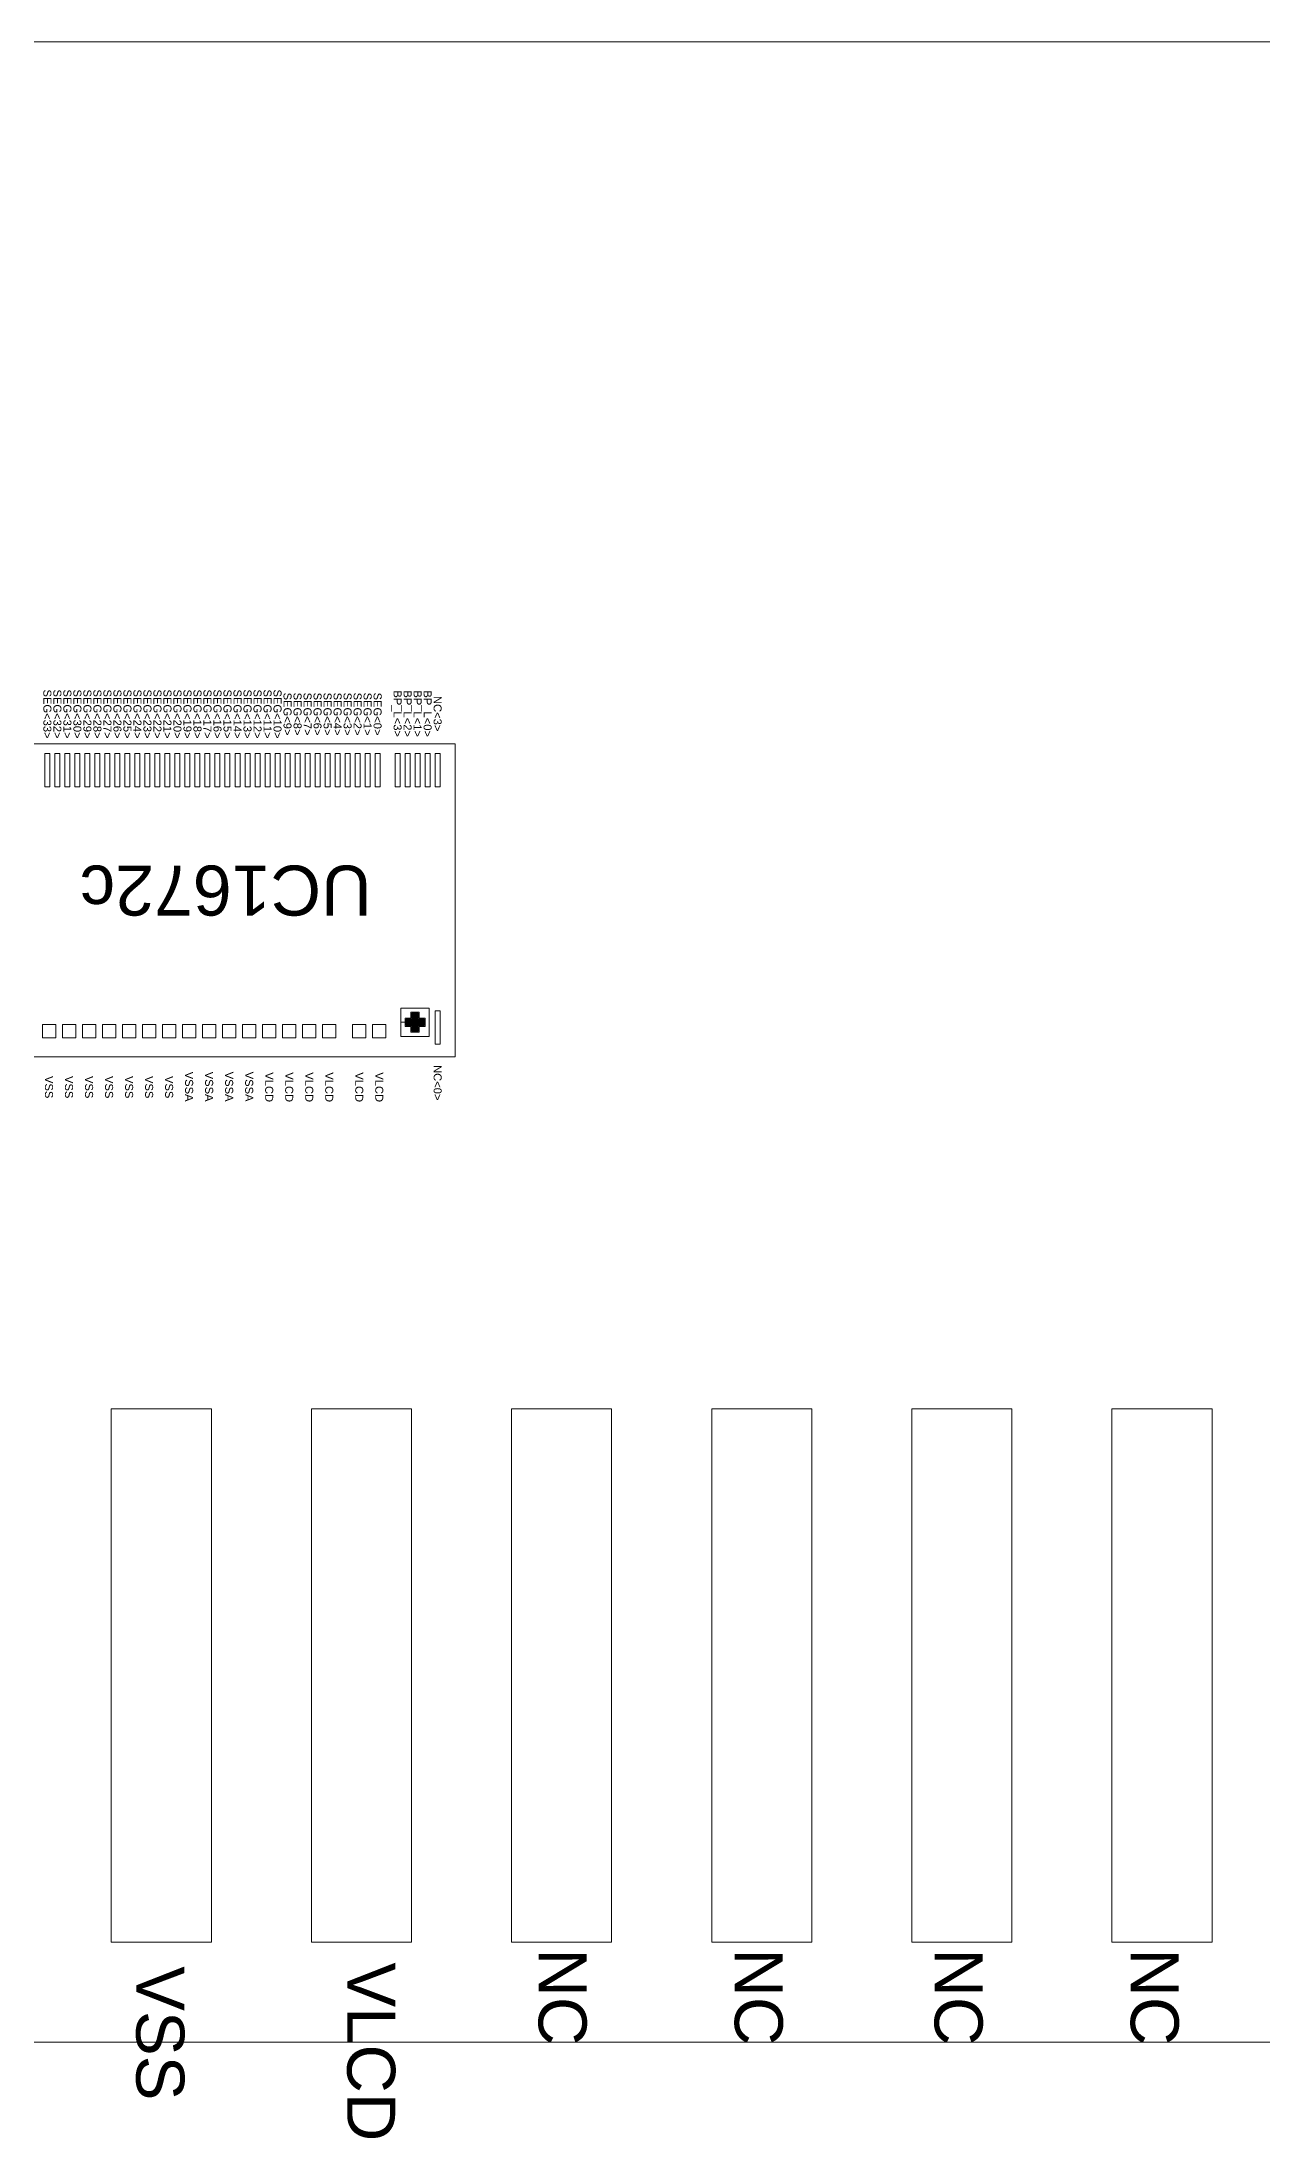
# Model space of a CAD drawing. Extents: x 105 to 1195, y -174 to 82.
# Drawn here: x 604.89 to 608.55, y -106.2 to -99.91 of the extents above; entities that cross this region are included whole.
import ezdxf
from ezdxf.enums import TextEntityAlignment as Align

# ---------------------------------------------------------------- set-up
doc = ezdxf.new("R2010")
doc.units = 0
doc.header["$MEASUREMENT"] = 0
doc.linetypes.add('AUSGEZOGEN', pattern=[0])
doc.layers.get('0').update_dxf_attribs({"linetype": 'AUSGEZOGEN'})
doc.layers.add('DIM', color=4, linetype='Continuous')
doc.layers.add('S', color=2, linetype='Continuous', lineweight=0)
doc.styles.add('Arial', font='arial.ttf', dxfattribs={"height": 24})

# ---------------------------------------------------------------- blocks, each defined once
blk = doc.blocks.new('0')
at = {"lineweight": 5}
for p, q in [((86, 6), (0, 6)), ((86, 0), (0, 0))]:
    blk.add_line(p, q, dxfattribs=at)
for points in [[(41.3313, 2.9562), (41.3313, 3.8942), (37.2933, 3.8942), (37.2933, 2.9562)], [(40.1158, 3.7652), (40.1158, 3.8652), (40.1008, 3.8652), (40.1008, 3.7652)], [(40.1458, 3.7652), (40.1458, 3.8652), (40.1308, 3.8652), (40.1308, 3.7652)], [(40.1758, 3.7652), (40.1758, 3.8652), (40.1608, 3.8652), (40.1608, 3.7652)], [(40.2058, 3.7652), (40.2058, 3.8652), (40.1908, 3.8652), (40.1908, 3.7652)], [(40.2358, 3.7652), (40.2358, 3.8652), (40.2208, 3.8652), (40.2208, 3.7652)], [(40.2658, 3.7652), (40.2658, 3.8652), (40.2508, 3.8652), (40.2508, 3.7652)], [(40.2958, 3.7652), (40.2958, 3.8652), (40.2808, 3.8652), (40.2808, 3.7652)], [(40.3258, 3.7652), (40.3258, 3.8652), (40.3108, 3.8652), (40.3108, 3.7652)], [(40.3558, 3.7652), (40.3558, 3.8652), (40.3408, 3.8652), (40.3408, 3.7652)], [(40.3858, 3.7652), (40.3858, 3.8652), (40.3708, 3.8652), (40.3708, 3.7652)], [(40.4158, 3.7652), (40.4158, 3.8652), (40.4008, 3.8652), (40.4008, 3.7652)], [(40.4458, 3.7652), (40.4458, 3.8652), (40.4308, 3.8652), (40.4308, 3.7652)], [(40.4758, 3.7652), (40.4758, 3.8652), (40.4608, 3.8652), (40.4608, 3.7652)], [(40.5058, 3.7652), (40.5058, 3.8652), (40.4908, 3.8652), (40.4908, 3.7652)], [(40.5358, 3.7652), (40.5358, 3.8652), (40.5208, 3.8652), (40.5208, 3.7652)], [(40.5658, 3.7652), (40.5658, 3.8652), (40.5508, 3.8652), (40.5508, 3.7652)], [(40.5958, 3.7652), (40.5958, 3.8652), (40.5808, 3.8652), (40.5808, 3.7652)], [(40.6258, 3.7652), (40.6258, 3.8652), (40.6108, 3.8652), (40.6108, 3.7652)], [(40.6558, 3.7652), (40.6558, 3.8652), (40.6408, 3.8652), (40.6408, 3.7652)], [(40.6858, 3.7652), (40.6858, 3.8652), (40.6708, 3.8652), (40.6708, 3.7652)], [(40.7158, 3.7652), (40.7158, 3.8652), (40.7008, 3.8652), (40.7008, 3.7652)], [(40.7458, 3.7652), (40.7458, 3.8652), (40.7308, 3.8652), (40.7308, 3.7652)], [(40.7758, 3.7652), (40.7758, 3.8652), (40.7608, 3.8652), (40.7608, 3.7652)], [(40.8058, 3.7652), (40.8058, 3.8652), (40.7908, 3.8652), (40.7908, 3.7652)], [(40.8358, 3.7652), (40.8358, 3.8652), (40.8208, 3.8652), (40.8208, 3.7652)], [(40.8658, 3.7652), (40.8658, 3.8652), (40.8508, 3.8652), (40.8508, 3.7652)], [(40.8958, 3.7652), (40.8958, 3.8652), (40.8808, 3.8652), (40.8808, 3.7652)], [(40.9258, 3.7652), (40.9258, 3.8652), (40.9108, 3.8652), (40.9108, 3.7652)], [(40.9558, 3.7652), (40.9558, 3.8652), (40.9408, 3.8652), (40.9408, 3.7652)], [(40.9858, 3.7652), (40.9858, 3.8652), (40.9708, 3.8652), (40.9708, 3.7652)], [(41.0158, 3.7652), (41.0158, 3.8652), (41.0008, 3.8652), (41.0008, 3.7652)], [(41.0458, 3.7652), (41.0458, 3.8652), (41.0308, 3.8652), (41.0308, 3.7652)], [(41.0758, 3.7652), (41.0758, 3.8652), (41.0608, 3.8652), (41.0608, 3.7652)], [(41.1058, 3.7652), (41.1058, 3.8652), (41.0908, 3.8652), (41.0908, 3.7652)], [(41.1658, 3.7652), (41.1658, 3.8652), (41.1508, 3.8652), (41.1508, 3.7652)], [(41.1958, 3.7652), (41.1958, 3.8652), (41.1808, 3.8652), (41.1808, 3.7652)], [(41.2258, 3.7652), (41.2258, 3.8652), (41.2108, 3.8652), (41.2108, 3.7652)], [(41.2558, 3.7652), (41.2558, 3.8652), (41.2408, 3.8652), (41.2408, 3.7652)], [(41.2858, 3.7652), (41.2858, 3.8652), (41.2708, 3.8652), (41.2708, 3.7652)], [(41.2533, 3.1022), (41.1683, 3.1022), (41.1683, 3.0172), (41.2533, 3.0172)], [(41.1983, 3.0722), (41.1983, 3.0897), (41.2233, 3.0897), (41.2233, 3.0722), (41.2408, 3.0722), (41.2408, 3.0472), (41.2233, 3.0472), (41.2233, 3.0297), (41.1983, 3.0297), (41.1983, 3.0472), (41.1808, 3.0472), (41.1808, 3.0722)], [(41.2026, 3.0855), (41.2026, 3.0867), (41.2014, 3.0867), (41.2014, 3.0855)], [(41.2026, 3.0833), (41.2026, 3.0845), (41.2014, 3.0845), (41.2014, 3.0833)], [(41.2026, 3.0823), (41.2014, 3.0823), (41.2014, 3.0811), (41.2026, 3.0811)], [(41.2048, 3.0855), (41.2048, 3.0867), (41.2036, 3.0867), (41.2036, 3.0855)], [(41.2048, 3.0833), (41.2048, 3.0845), (41.2036, 3.0845), (41.2036, 3.0833)], [(41.2048, 3.0823), (41.2036, 3.0823), (41.2036, 3.0811), (41.2048, 3.0811)], [(41.207, 3.0855), (41.207, 3.0867), (41.2058, 3.0867), (41.2058, 3.0855)], [(41.207, 3.0833), (41.207, 3.0845), (41.2058, 3.0845), (41.2058, 3.0833)], [(41.207, 3.0823), (41.2058, 3.0823), (41.2058, 3.0811), (41.207, 3.0811)], [(41.2092, 3.0855), (41.2092, 3.0867), (41.208, 3.0867), (41.208, 3.0855)], [(41.2092, 3.0833), (41.2092, 3.0845), (41.208, 3.0845), (41.208, 3.0833)], [(41.2092, 3.0823), (41.208, 3.0823), (41.208, 3.0811), (41.2092, 3.0811)], [(41.2114, 3.0855), (41.2114, 3.0867), (41.2102, 3.0867), (41.2102, 3.0855)], [(41.2114, 3.0833), (41.2114, 3.0845), (41.2102, 3.0845), (41.2102, 3.0833)], [(41.2114, 3.0823), (41.2102, 3.0823), (41.2102, 3.0811), (41.2114, 3.0811)], [(41.2136, 3.0855), (41.2136, 3.0867), (41.2124, 3.0867), (41.2124, 3.0855)], [(41.2136, 3.0833), (41.2136, 3.0845), (41.2124, 3.0845), (41.2124, 3.0833)], [(41.2136, 3.0823), (41.2124, 3.0823), (41.2124, 3.0811), (41.2136, 3.0811)], [(41.2158, 3.0855), (41.2158, 3.0867), (41.2146, 3.0867), (41.2146, 3.0855)], [(41.2158, 3.0833), (41.2158, 3.0845), (41.2146, 3.0845), (41.2146, 3.0833)], [(41.2158, 3.0823), (41.2146, 3.0823), (41.2146, 3.0811), (41.2158, 3.0811)], [(41.218, 3.0855), (41.218, 3.0867), (41.2168, 3.0867), (41.2168, 3.0855)], [(41.218, 3.0833), (41.218, 3.0845), (41.2168, 3.0845), (41.2168, 3.0833)], [(41.218, 3.0823), (41.2168, 3.0823), (41.2168, 3.0811), (41.218, 3.0811)], [(41.2202, 3.0855), (41.2202, 3.0867), (41.219, 3.0867), (41.219, 3.0855)], [(41.2202, 3.0833), (41.2202, 3.0845), (41.219, 3.0845), (41.219, 3.0833)], [(41.2202, 3.0823), (41.219, 3.0823), (41.219, 3.0811), (41.2202, 3.0811)], [(41.2708, 2.9942), (41.2858, 2.9942), (41.2858, 3.0942), (41.2708, 3.0942)], [(40.1333, 3.0132), (40.1333, 3.0532), (40.0933, 3.0532), (40.0933, 3.0132)], [(40.1933, 3.0132), (40.1933, 3.0532), (40.1533, 3.0532), (40.1533, 3.0132)], [(40.2533, 3.0132), (40.2533, 3.0532), (40.2133, 3.0532), (40.2133, 3.0132)], [(40.3133, 3.0132), (40.3133, 3.0532), (40.2733, 3.0532), (40.2733, 3.0132)], [(40.3733, 3.0132), (40.3733, 3.0532), (40.3333, 3.0532), (40.3333, 3.0132)], [(40.4333, 3.0132), (40.4333, 3.0532), (40.3933, 3.0532), (40.3933, 3.0132)], [(40.4933, 3.0132), (40.4933, 3.0532), (40.4533, 3.0532), (40.4533, 3.0132)], [(40.5533, 3.0132), (40.5533, 3.0532), (40.5133, 3.0532), (40.5133, 3.0132)], [(40.6133, 3.0132), (40.6133, 3.0532), (40.5733, 3.0532), (40.5733, 3.0132)], [(40.6733, 3.0132), (40.6733, 3.0532), (40.6333, 3.0532), (40.6333, 3.0132)], [(40.7333, 3.0132), (40.7333, 3.0532), (40.6933, 3.0532), (40.6933, 3.0132)], [(40.7933, 3.0132), (40.7933, 3.0532), (40.7533, 3.0532), (40.7533, 3.0132)], [(40.8533, 3.0132), (40.8533, 3.0532), (40.8133, 3.0532), (40.8133, 3.0132)], [(40.9133, 3.0132), (40.9133, 3.0532), (40.8733, 3.0532), (40.8733, 3.0132)], [(40.9733, 3.0132), (40.9733, 3.0532), (40.9333, 3.0532), (40.9333, 3.0132)], [(41.0233, 3.0532), (41.0233, 3.0132), (41.0633, 3.0132), (41.0633, 3.0532)], [(41.0833, 3.0132), (41.1233, 3.0132), (41.1233, 3.0532), (41.0833, 3.0532)], [(41.185, 3.0679), (41.185, 3.0691), (41.1838, 3.0691), (41.1838, 3.0679)], [(41.185, 3.0657), (41.185, 3.0669), (41.1838, 3.0669), (41.1838, 3.0657)], [(41.185, 3.0635), (41.185, 3.0647), (41.1838, 3.0647), (41.1838, 3.0635)], [(41.185, 3.0613), (41.185, 3.0625), (41.1838, 3.0625), (41.1838, 3.0613)], [(41.185, 3.0591), (41.185, 3.0603), (41.1838, 3.0603), (41.1838, 3.0591)], [(41.185, 3.0569), (41.185, 3.0581), (41.1838, 3.0581), (41.1838, 3.0569)], [(41.185, 3.0547), (41.185, 3.0559), (41.1838, 3.0559), (41.1838, 3.0547)], [(41.185, 3.0525), (41.185, 3.0537), (41.1838, 3.0537), (41.1838, 3.0525)], [(41.185, 3.0503), (41.185, 3.0515), (41.1838, 3.0515), (41.1838, 3.0503)], [(41.1872, 3.0691), (41.186, 3.0691), (41.186, 3.0679), (41.1872, 3.0679)], [(41.1872, 3.0669), (41.186, 3.0669), (41.186, 3.0657), (41.1872, 3.0657)], [(41.1872, 3.0647), (41.186, 3.0647), (41.186, 3.0635), (41.1872, 3.0635)], [(41.1872, 3.0625), (41.186, 3.0625), (41.186, 3.0613), (41.1872, 3.0613)], [(41.1872, 3.0603), (41.186, 3.0603), (41.186, 3.0591), (41.1872, 3.0591)], [(41.1872, 3.0581), (41.186, 3.0581), (41.186, 3.0569), (41.1872, 3.0569)], [(41.1872, 3.0559), (41.186, 3.0559), (41.186, 3.0547), (41.1872, 3.0547)], [(41.1872, 3.0537), (41.186, 3.0537), (41.186, 3.0525), (41.1872, 3.0525)], [(41.1872, 3.0515), (41.186, 3.0515), (41.186, 3.0503), (41.1872, 3.0503)], [(41.1894, 3.0679), (41.1894, 3.0691), (41.1882, 3.0691), (41.1882, 3.0679)], [(41.1894, 3.0657), (41.1894, 3.0669), (41.1882, 3.0669), (41.1882, 3.0657)], [(41.1894, 3.0635), (41.1894, 3.0647), (41.1882, 3.0647), (41.1882, 3.0635)], [(41.1894, 3.0613), (41.1894, 3.0625), (41.1882, 3.0625), (41.1882, 3.0613)], [(41.1894, 3.0591), (41.1894, 3.0603), (41.1882, 3.0603), (41.1882, 3.0591)], [(41.1894, 3.0569), (41.1894, 3.0581), (41.1882, 3.0581), (41.1882, 3.0569)], [(41.1894, 3.0547), (41.1894, 3.0559), (41.1882, 3.0559), (41.1882, 3.0547)], [(41.1894, 3.0525), (41.1894, 3.0537), (41.1882, 3.0537), (41.1882, 3.0525)], [(41.1894, 3.0503), (41.1894, 3.0515), (41.1882, 3.0515), (41.1882, 3.0503)], [(41.1916, 3.0679), (41.1916, 3.0691), (41.1904, 3.0691), (41.1904, 3.0679)], [(41.1916, 3.0657), (41.1916, 3.0669), (41.1904, 3.0669), (41.1904, 3.0657)], [(41.1916, 3.0635), (41.1916, 3.0647), (41.1904, 3.0647), (41.1904, 3.0635)], [(41.1916, 3.0613), (41.1916, 3.0625), (41.1904, 3.0625), (41.1904, 3.0613)], [(41.1916, 3.0591), (41.1916, 3.0603), (41.1904, 3.0603), (41.1904, 3.0591)], [(41.1916, 3.0569), (41.1916, 3.0581), (41.1904, 3.0581), (41.1904, 3.0569)], [(41.1916, 3.0547), (41.1916, 3.0559), (41.1904, 3.0559), (41.1904, 3.0547)], [(41.1916, 3.0525), (41.1916, 3.0537), (41.1904, 3.0537), (41.1904, 3.0525)], [(41.1916, 3.0503), (41.1916, 3.0515), (41.1904, 3.0515), (41.1904, 3.0503)], [(41.1938, 3.0679), (41.1938, 3.0691), (41.1926, 3.0691), (41.1926, 3.0679)], [(41.1938, 3.0657), (41.1938, 3.0669), (41.1926, 3.0669), (41.1926, 3.0657)], [(41.1938, 3.0635), (41.1938, 3.0647), (41.1926, 3.0647), (41.1926, 3.0635)], [(41.1938, 3.0613), (41.1938, 3.0625), (41.1926, 3.0625), (41.1926, 3.0613)], [(41.1938, 3.0591), (41.1938, 3.0603), (41.1926, 3.0603), (41.1926, 3.0591)], [(41.1938, 3.0569), (41.1938, 3.0581), (41.1926, 3.0581), (41.1926, 3.0569)], [(41.1938, 3.0547), (41.1938, 3.0559), (41.1926, 3.0559), (41.1926, 3.0547)], [(41.1938, 3.0525), (41.1938, 3.0537), (41.1926, 3.0537), (41.1926, 3.0525)], [(41.1938, 3.0503), (41.1938, 3.0515), (41.1926, 3.0515), (41.1926, 3.0503)], [(41.196, 3.0679), (41.196, 3.0691), (41.1948, 3.0691), (41.1948, 3.0679)], [(41.196, 3.0657), (41.196, 3.0669), (41.1948, 3.0669), (41.1948, 3.0657)], [(41.196, 3.0635), (41.196, 3.0647), (41.1948, 3.0647), (41.1948, 3.0635)], [(41.196, 3.0613), (41.196, 3.0625), (41.1948, 3.0625), (41.1948, 3.0613)], [(41.196, 3.0591), (41.196, 3.0603), (41.1948, 3.0603), (41.1948, 3.0591)], [(41.196, 3.0569), (41.196, 3.0581), (41.1948, 3.0581), (41.1948, 3.0569)], [(41.196, 3.0547), (41.196, 3.0559), (41.1948, 3.0559), (41.1948, 3.0547)], [(41.196, 3.0525), (41.196, 3.0537), (41.1948, 3.0537), (41.1948, 3.0525)], [(41.196, 3.0503), (41.196, 3.0515), (41.1948, 3.0515), (41.1948, 3.0503)], [(41.1982, 3.0679), (41.1982, 3.0691), (41.197, 3.0691), (41.197, 3.0679)], [(41.1982, 3.0657), (41.1982, 3.0669), (41.197, 3.0669), (41.197, 3.0657)], [(41.1982, 3.0635), (41.1982, 3.0647), (41.197, 3.0647), (41.197, 3.0635)], [(41.1982, 3.0613), (41.1982, 3.0625), (41.197, 3.0625), (41.197, 3.0613)], [(41.1982, 3.0591), (41.1982, 3.0603), (41.197, 3.0603), (41.197, 3.0591)], [(41.1982, 3.0569), (41.1982, 3.0581), (41.197, 3.0581), (41.197, 3.0569)], [(41.1982, 3.0547), (41.1982, 3.0559), (41.197, 3.0559), (41.197, 3.0547)], [(41.1982, 3.0525), (41.1982, 3.0537), (41.197, 3.0537), (41.197, 3.0525)], [(41.1982, 3.0503), (41.1982, 3.0515), (41.197, 3.0515), (41.197, 3.0503)], [(41.2004, 3.0679), (41.2004, 3.0691), (41.1992, 3.0691), (41.1992, 3.0679)], [(41.2004, 3.0657), (41.2004, 3.0669), (41.1992, 3.0669), (41.1992, 3.0657)], [(41.2004, 3.0635), (41.2004, 3.0647), (41.1992, 3.0647), (41.1992, 3.0635)], [(41.2004, 3.0613), (41.2004, 3.0625), (41.1992, 3.0625), (41.1992, 3.0613)], [(41.2004, 3.0591), (41.2004, 3.0603), (41.1992, 3.0603), (41.1992, 3.0591)], [(41.2004, 3.0569), (41.2004, 3.0581), (41.1992, 3.0581), (41.1992, 3.0569)], [(41.2004, 3.0547), (41.2004, 3.0559), (41.1992, 3.0559), (41.1992, 3.0547)], [(41.2004, 3.0525), (41.2004, 3.0537), (41.1992, 3.0537), (41.1992, 3.0525)], [(41.2004, 3.0503), (41.2004, 3.0515), (41.1992, 3.0515), (41.1992, 3.0503)], [(41.2026, 3.0789), (41.2026, 3.0801), (41.2014, 3.0801), (41.2014, 3.0789)], [(41.2026, 3.0767), (41.2026, 3.0779), (41.2014, 3.0779), (41.2014, 3.0767)], [(41.2026, 3.0745), (41.2026, 3.0757), (41.2014, 3.0757), (41.2014, 3.0745)], [(41.2026, 3.0735), (41.2014, 3.0735), (41.2014, 3.0723), (41.2026, 3.0723)], [(41.2026, 3.0701), (41.2026, 3.0713), (41.2014, 3.0713), (41.2014, 3.0701)], [(41.2026, 3.0679), (41.2026, 3.0691), (41.2014, 3.0691), (41.2014, 3.0679)], [(41.2026, 3.0669), (41.2014, 3.0669), (41.2014, 3.0657), (41.2026, 3.0657)], [(41.2026, 3.0635), (41.2026, 3.0647), (41.2014, 3.0647), (41.2014, 3.0635)], [(41.2026, 3.0613), (41.2026, 3.0625), (41.2014, 3.0625), (41.2014, 3.0613)], [(41.2026, 3.0591), (41.2026, 3.0603), (41.2014, 3.0603), (41.2014, 3.0591)], [(41.2026, 3.0569), (41.2026, 3.0581), (41.2014, 3.0581), (41.2014, 3.0569)], [(41.2026, 3.0547), (41.2026, 3.0559), (41.2014, 3.0559), (41.2014, 3.0547)], [(41.2026, 3.0525), (41.2026, 3.0537), (41.2014, 3.0537), (41.2014, 3.0525)], [(41.2026, 3.0503), (41.2026, 3.0515), (41.2014, 3.0515), (41.2014, 3.0503)], [(41.2014, 3.0481), (41.2026, 3.0481), (41.2026, 3.0493), (41.2014, 3.0493)], [(41.2026, 3.0459), (41.2026, 3.0471), (41.2014, 3.0471), (41.2014, 3.0459)], [(41.2026, 3.0437), (41.2026, 3.0449), (41.2014, 3.0449), (41.2014, 3.0437)], [(41.2026, 3.0415), (41.2026, 3.0427), (41.2014, 3.0427), (41.2014, 3.0415)], [(41.2014, 3.0405), (41.2014, 3.0393), (41.2026, 3.0393), (41.2026, 3.0405)], [(41.2026, 3.0371), (41.2026, 3.0383), (41.2014, 3.0383), (41.2014, 3.0371)], [(41.2026, 3.0349), (41.2026, 3.0361), (41.2014, 3.0361), (41.2014, 3.0349)], [(41.2026, 3.0327), (41.2026, 3.0339), (41.2014, 3.0339), (41.2014, 3.0327)], [(41.2048, 3.0789), (41.2048, 3.0801), (41.2036, 3.0801), (41.2036, 3.0789)], [(41.2048, 3.0767), (41.2048, 3.0779), (41.2036, 3.0779), (41.2036, 3.0767)], [(41.2048, 3.0745), (41.2048, 3.0757), (41.2036, 3.0757), (41.2036, 3.0745)], [(41.2048, 3.0735), (41.2036, 3.0735), (41.2036, 3.0723), (41.2048, 3.0723)], [(41.2048, 3.0701), (41.2048, 3.0713), (41.2036, 3.0713), (41.2036, 3.0701)], [(41.2048, 3.0679), (41.2048, 3.0691), (41.2036, 3.0691), (41.2036, 3.0679)], [(41.2048, 3.0657), (41.2048, 3.0669), (41.2036, 3.0669), (41.2036, 3.0657)], [(41.2048, 3.0635), (41.2048, 3.0647), (41.2036, 3.0647), (41.2036, 3.0635)], [(41.2048, 3.0613), (41.2048, 3.0625), (41.2036, 3.0625), (41.2036, 3.0613)], [(41.2048, 3.0591), (41.2048, 3.0603), (41.2036, 3.0603), (41.2036, 3.0591)], [(41.2048, 3.0569), (41.2048, 3.0581), (41.2036, 3.0581), (41.2036, 3.0569)], [(41.2048, 3.0547), (41.2048, 3.0559), (41.2036, 3.0559), (41.2036, 3.0547)], [(41.2048, 3.0525), (41.2048, 3.0537), (41.2036, 3.0537), (41.2036, 3.0525)], [(41.2048, 3.0503), (41.2048, 3.0515), (41.2036, 3.0515), (41.2036, 3.0503)], [(41.2036, 3.0481), (41.2048, 3.0481), (41.2048, 3.0493), (41.2036, 3.0493)], [(41.2048, 3.0459), (41.2048, 3.0471), (41.2036, 3.0471), (41.2036, 3.0459)], [(41.2048, 3.0437), (41.2048, 3.0449), (41.2036, 3.0449), (41.2036, 3.0437)], [(41.2048, 3.0415), (41.2048, 3.0427), (41.2036, 3.0427), (41.2036, 3.0415)], [(41.2036, 3.0405), (41.2036, 3.0393), (41.2048, 3.0393), (41.2048, 3.0405)], [(41.2048, 3.0371), (41.2048, 3.0383), (41.2036, 3.0383), (41.2036, 3.0371)], [(41.2048, 3.0349), (41.2048, 3.0361), (41.2036, 3.0361), (41.2036, 3.0349)], [(41.2048, 3.0327), (41.2048, 3.0339), (41.2036, 3.0339), (41.2036, 3.0327)], [(41.207, 3.0789), (41.207, 3.0801), (41.2058, 3.0801), (41.2058, 3.0789)], [(41.207, 3.0767), (41.207, 3.0779), (41.2058, 3.0779), (41.2058, 3.0767)], [(41.207, 3.0745), (41.207, 3.0757), (41.2058, 3.0757), (41.2058, 3.0745)], [(41.207, 3.0735), (41.2058, 3.0735), (41.2058, 3.0723), (41.207, 3.0723)], [(41.207, 3.0701), (41.207, 3.0713), (41.2058, 3.0713), (41.2058, 3.0701)], [(41.207, 3.0679), (41.207, 3.0691), (41.2058, 3.0691), (41.2058, 3.0679)], [(41.207, 3.0657), (41.207, 3.0669), (41.2058, 3.0669), (41.2058, 3.0657)], [(41.207, 3.0635), (41.207, 3.0647), (41.2058, 3.0647), (41.2058, 3.0635)], [(41.207, 3.0613), (41.207, 3.0625), (41.2058, 3.0625), (41.2058, 3.0613)], [(41.207, 3.0591), (41.207, 3.0603), (41.2058, 3.0603), (41.2058, 3.0591)], [(41.207, 3.0569), (41.207, 3.0581), (41.2058, 3.0581), (41.2058, 3.0569)], [(41.207, 3.0547), (41.207, 3.0559), (41.2058, 3.0559), (41.2058, 3.0547)], [(41.207, 3.0525), (41.207, 3.0537), (41.2058, 3.0537), (41.2058, 3.0525)], [(41.207, 3.0503), (41.207, 3.0515), (41.2058, 3.0515), (41.2058, 3.0503)], [(41.2058, 3.0481), (41.207, 3.0481), (41.207, 3.0493), (41.2058, 3.0493)], [(41.207, 3.0459), (41.207, 3.0471), (41.2058, 3.0471), (41.2058, 3.0459)], [(41.207, 3.0437), (41.207, 3.0449), (41.2058, 3.0449), (41.2058, 3.0437)], [(41.207, 3.0415), (41.207, 3.0427), (41.2058, 3.0427), (41.2058, 3.0415)], [(41.2058, 3.0405), (41.2058, 3.0393), (41.207, 3.0393), (41.207, 3.0405)], [(41.207, 3.0371), (41.207, 3.0383), (41.2058, 3.0383), (41.2058, 3.0371)], [(41.207, 3.0349), (41.207, 3.0361), (41.2058, 3.0361), (41.2058, 3.0349)], [(41.207, 3.0327), (41.207, 3.0339), (41.2058, 3.0339), (41.2058, 3.0327)], [(41.2092, 3.0789), (41.2092, 3.0801), (41.208, 3.0801), (41.208, 3.0789)], [(41.2092, 3.0767), (41.2092, 3.0779), (41.208, 3.0779), (41.208, 3.0767)], [(41.2092, 3.0745), (41.2092, 3.0757), (41.208, 3.0757), (41.208, 3.0745)], [(41.2092, 3.0735), (41.208, 3.0735), (41.208, 3.0723), (41.2092, 3.0723)], [(41.2092, 3.0701), (41.2092, 3.0713), (41.208, 3.0713), (41.208, 3.0701)], [(41.2092, 3.0679), (41.2092, 3.0691), (41.208, 3.0691), (41.208, 3.0679)], [(41.2092, 3.0657), (41.2092, 3.0669), (41.208, 3.0669), (41.208, 3.0657)], [(41.2092, 3.0635), (41.2092, 3.0647), (41.208, 3.0647), (41.208, 3.0635)], [(41.2092, 3.0613), (41.2092, 3.0625), (41.208, 3.0625), (41.208, 3.0613)], [(41.2092, 3.0591), (41.2092, 3.0603), (41.208, 3.0603), (41.208, 3.0591)], [(41.2092, 3.0569), (41.2092, 3.0581), (41.208, 3.0581), (41.208, 3.0569)], [(41.2092, 3.0547), (41.2092, 3.0559), (41.208, 3.0559), (41.208, 3.0547)], [(41.2092, 3.0525), (41.2092, 3.0537), (41.208, 3.0537), (41.208, 3.0525)], [(41.2092, 3.0503), (41.2092, 3.0515), (41.208, 3.0515), (41.208, 3.0503)], [(41.208, 3.0481), (41.2092, 3.0481), (41.2092, 3.0493), (41.208, 3.0493)], [(41.2092, 3.0459), (41.2092, 3.0471), (41.208, 3.0471), (41.208, 3.0459)], [(41.2092, 3.0437), (41.2092, 3.0449), (41.208, 3.0449), (41.208, 3.0437)], [(41.2092, 3.0415), (41.2092, 3.0427), (41.208, 3.0427), (41.208, 3.0415)], [(41.208, 3.0405), (41.208, 3.0393), (41.2092, 3.0393), (41.2092, 3.0405)], [(41.2092, 3.0371), (41.2092, 3.0383), (41.208, 3.0383), (41.208, 3.0371)], [(41.2092, 3.0349), (41.2092, 3.0361), (41.208, 3.0361), (41.208, 3.0349)], [(41.2092, 3.0327), (41.2092, 3.0339), (41.208, 3.0339), (41.208, 3.0327)], [(41.2114, 3.0789), (41.2114, 3.0801), (41.2102, 3.0801), (41.2102, 3.0789)], [(41.2114, 3.0767), (41.2114, 3.0779), (41.2102, 3.0779), (41.2102, 3.0767)], [(41.2114, 3.0745), (41.2114, 3.0757), (41.2102, 3.0757), (41.2102, 3.0745)], [(41.2114, 3.0735), (41.2102, 3.0735), (41.2102, 3.0723), (41.2114, 3.0723)], [(41.2114, 3.0701), (41.2114, 3.0713), (41.2102, 3.0713), (41.2102, 3.0701)], [(41.2114, 3.0679), (41.2114, 3.0691), (41.2102, 3.0691), (41.2102, 3.0679)], [(41.2114, 3.0657), (41.2114, 3.0669), (41.2102, 3.0669), (41.2102, 3.0657)], [(41.2114, 3.0635), (41.2114, 3.0647), (41.2102, 3.0647), (41.2102, 3.0635)], [(41.2114, 3.0613), (41.2114, 3.0625), (41.2102, 3.0625), (41.2102, 3.0613)], [(41.2114, 3.0591), (41.2114, 3.0603), (41.2102, 3.0603), (41.2102, 3.0591)], [(41.2114, 3.0569), (41.2114, 3.0581), (41.2102, 3.0581), (41.2102, 3.0569)], [(41.2114, 3.0547), (41.2114, 3.0559), (41.2102, 3.0559), (41.2102, 3.0547)], [(41.2114, 3.0525), (41.2114, 3.0537), (41.2102, 3.0537), (41.2102, 3.0525)], [(41.2114, 3.0503), (41.2114, 3.0515), (41.2102, 3.0515), (41.2102, 3.0503)], [(41.2102, 3.0481), (41.2114, 3.0481), (41.2114, 3.0493), (41.2102, 3.0493)], [(41.2114, 3.0459), (41.2114, 3.0471), (41.2102, 3.0471), (41.2102, 3.0459)], [(41.2114, 3.0437), (41.2114, 3.0449), (41.2102, 3.0449), (41.2102, 3.0437)], [(41.2114, 3.0415), (41.2114, 3.0427), (41.2102, 3.0427), (41.2102, 3.0415)], [(41.2102, 3.0405), (41.2102, 3.0393), (41.2114, 3.0393), (41.2114, 3.0405)], [(41.2114, 3.0371), (41.2114, 3.0383), (41.2102, 3.0383), (41.2102, 3.0371)], [(41.2114, 3.0349), (41.2114, 3.0361), (41.2102, 3.0361), (41.2102, 3.0349)], [(41.2114, 3.0327), (41.2114, 3.0339), (41.2102, 3.0339), (41.2102, 3.0327)], [(41.2136, 3.0789), (41.2136, 3.0801), (41.2124, 3.0801), (41.2124, 3.0789)], [(41.2136, 3.0767), (41.2136, 3.0779), (41.2124, 3.0779), (41.2124, 3.0767)], [(41.2136, 3.0745), (41.2136, 3.0757), (41.2124, 3.0757), (41.2124, 3.0745)], [(41.2136, 3.0735), (41.2124, 3.0735), (41.2124, 3.0723), (41.2136, 3.0723)], [(41.2136, 3.0701), (41.2136, 3.0713), (41.2124, 3.0713), (41.2124, 3.0701)], [(41.2136, 3.0679), (41.2136, 3.0691), (41.2124, 3.0691), (41.2124, 3.0679)], [(41.2136, 3.0657), (41.2136, 3.0669), (41.2124, 3.0669), (41.2124, 3.0657)], [(41.2136, 3.0635), (41.2136, 3.0647), (41.2124, 3.0647), (41.2124, 3.0635)], [(41.2136, 3.0613), (41.2136, 3.0625), (41.2124, 3.0625), (41.2124, 3.0613)], [(41.2136, 3.0591), (41.2136, 3.0603), (41.2124, 3.0603), (41.2124, 3.0591)], [(41.2136, 3.0569), (41.2136, 3.0581), (41.2124, 3.0581), (41.2124, 3.0569)], [(41.2136, 3.0547), (41.2136, 3.0559), (41.2124, 3.0559), (41.2124, 3.0547)], [(41.2136, 3.0525), (41.2136, 3.0537), (41.2124, 3.0537), (41.2124, 3.0525)], [(41.2136, 3.0503), (41.2136, 3.0515), (41.2124, 3.0515), (41.2124, 3.0503)], [(41.2124, 3.0481), (41.2136, 3.0481), (41.2136, 3.0493), (41.2124, 3.0493)], [(41.2136, 3.0459), (41.2136, 3.0471), (41.2124, 3.0471), (41.2124, 3.0459)], [(41.2136, 3.0437), (41.2136, 3.0449), (41.2124, 3.0449), (41.2124, 3.0437)], [(41.2136, 3.0415), (41.2136, 3.0427), (41.2124, 3.0427), (41.2124, 3.0415)], [(41.2124, 3.0405), (41.2124, 3.0393), (41.2136, 3.0393), (41.2136, 3.0405)], [(41.2136, 3.0371), (41.2136, 3.0383), (41.2124, 3.0383), (41.2124, 3.0371)], [(41.2136, 3.0349), (41.2136, 3.0361), (41.2124, 3.0361), (41.2124, 3.0349)], [(41.2136, 3.0327), (41.2136, 3.0339), (41.2124, 3.0339), (41.2124, 3.0327)], [(41.2158, 3.0789), (41.2158, 3.0801), (41.2146, 3.0801), (41.2146, 3.0789)], [(41.2158, 3.0767), (41.2158, 3.0779), (41.2146, 3.0779), (41.2146, 3.0767)], [(41.2158, 3.0745), (41.2158, 3.0757), (41.2146, 3.0757), (41.2146, 3.0745)], [(41.2158, 3.0735), (41.2146, 3.0735), (41.2146, 3.0723), (41.2158, 3.0723)], [(41.2158, 3.0701), (41.2158, 3.0713), (41.2146, 3.0713), (41.2146, 3.0701)], [(41.2158, 3.0679), (41.2158, 3.0691), (41.2146, 3.0691), (41.2146, 3.0679)], [(41.2158, 3.0657), (41.2158, 3.0669), (41.2146, 3.0669), (41.2146, 3.0657)], [(41.2158, 3.0635), (41.2158, 3.0647), (41.2146, 3.0647), (41.2146, 3.0635)], [(41.2158, 3.0613), (41.2158, 3.0625), (41.2146, 3.0625), (41.2146, 3.0613)], [(41.2158, 3.0591), (41.2158, 3.0603), (41.2146, 3.0603), (41.2146, 3.0591)], [(41.2158, 3.0569), (41.2158, 3.0581), (41.2146, 3.0581), (41.2146, 3.0569)], [(41.2158, 3.0547), (41.2158, 3.0559), (41.2146, 3.0559), (41.2146, 3.0547)], [(41.2158, 3.0525), (41.2158, 3.0537), (41.2146, 3.0537), (41.2146, 3.0525)], [(41.2158, 3.0503), (41.2158, 3.0515), (41.2146, 3.0515), (41.2146, 3.0503)], [(41.2146, 3.0481), (41.2158, 3.0481), (41.2158, 3.0493), (41.2146, 3.0493)], [(41.2158, 3.0459), (41.2158, 3.0471), (41.2146, 3.0471), (41.2146, 3.0459)], [(41.2158, 3.0437), (41.2158, 3.0449), (41.2146, 3.0449), (41.2146, 3.0437)], [(41.2158, 3.0415), (41.2158, 3.0427), (41.2146, 3.0427), (41.2146, 3.0415)], [(41.2146, 3.0405), (41.2146, 3.0393), (41.2158, 3.0393), (41.2158, 3.0405)], [(41.2158, 3.0371), (41.2158, 3.0383), (41.2146, 3.0383), (41.2146, 3.0371)], [(41.2158, 3.0349), (41.2158, 3.0361), (41.2146, 3.0361), (41.2146, 3.0349)], [(41.2158, 3.0327), (41.2158, 3.0339), (41.2146, 3.0339), (41.2146, 3.0327)], [(41.218, 3.0789), (41.218, 3.0801), (41.2168, 3.0801), (41.2168, 3.0789)], [(41.218, 3.0767), (41.218, 3.0779), (41.2168, 3.0779), (41.2168, 3.0767)], [(41.218, 3.0745), (41.218, 3.0757), (41.2168, 3.0757), (41.2168, 3.0745)], [(41.218, 3.0735), (41.2168, 3.0735), (41.2168, 3.0723), (41.218, 3.0723)], [(41.218, 3.0701), (41.218, 3.0713), (41.2168, 3.0713), (41.2168, 3.0701)], [(41.218, 3.0679), (41.218, 3.0691), (41.2168, 3.0691), (41.2168, 3.0679)], [(41.218, 3.0657), (41.218, 3.0669), (41.2168, 3.0669), (41.2168, 3.0657)], [(41.218, 3.0635), (41.218, 3.0647), (41.2168, 3.0647), (41.2168, 3.0635)], [(41.218, 3.0613), (41.218, 3.0625), (41.2168, 3.0625), (41.2168, 3.0613)], [(41.218, 3.0591), (41.218, 3.0603), (41.2168, 3.0603), (41.2168, 3.0591)], [(41.218, 3.0569), (41.218, 3.0581), (41.2168, 3.0581), (41.2168, 3.0569)], [(41.218, 3.0547), (41.218, 3.0559), (41.2168, 3.0559), (41.2168, 3.0547)], [(41.218, 3.0525), (41.218, 3.0537), (41.2168, 3.0537), (41.2168, 3.0525)], [(41.218, 3.0503), (41.218, 3.0515), (41.2168, 3.0515), (41.2168, 3.0503)], [(41.2168, 3.0481), (41.218, 3.0481), (41.218, 3.0493), (41.2168, 3.0493)], [(41.218, 3.0459), (41.218, 3.0471), (41.2168, 3.0471), (41.2168, 3.0459)], [(41.218, 3.0437), (41.218, 3.0449), (41.2168, 3.0449), (41.2168, 3.0437)], [(41.218, 3.0415), (41.218, 3.0427), (41.2168, 3.0427), (41.2168, 3.0415)], [(41.2168, 3.0405), (41.2168, 3.0393), (41.218, 3.0393), (41.218, 3.0405)], [(41.218, 3.0371), (41.218, 3.0383), (41.2168, 3.0383), (41.2168, 3.0371)], [(41.218, 3.0349), (41.218, 3.0361), (41.2168, 3.0361), (41.2168, 3.0349)], [(41.218, 3.0327), (41.218, 3.0339), (41.2168, 3.0339), (41.2168, 3.0327)], [(41.2202, 3.0789), (41.2202, 3.0801), (41.219, 3.0801), (41.219, 3.0789)], [(41.2202, 3.0767), (41.2202, 3.0779), (41.219, 3.0779), (41.219, 3.0767)], [(41.2202, 3.0745), (41.2202, 3.0757), (41.219, 3.0757), (41.219, 3.0745)], [(41.2202, 3.0735), (41.219, 3.0735), (41.219, 3.0723), (41.2202, 3.0723)], [(41.2202, 3.0701), (41.2202, 3.0713), (41.219, 3.0713), (41.219, 3.0701)], [(41.2202, 3.0679), (41.2202, 3.0691), (41.219, 3.0691), (41.219, 3.0679)], [(41.2202, 3.0657), (41.2202, 3.0669), (41.219, 3.0669), (41.219, 3.0657)], [(41.2202, 3.0635), (41.2202, 3.0647), (41.219, 3.0647), (41.219, 3.0635)], [(41.2202, 3.0613), (41.2202, 3.0625), (41.219, 3.0625), (41.219, 3.0613)], [(41.2202, 3.0591), (41.2202, 3.0603), (41.219, 3.0603), (41.219, 3.0591)], [(41.2202, 3.0569), (41.2202, 3.0581), (41.219, 3.0581), (41.219, 3.0569)], [(41.2202, 3.0547), (41.2202, 3.0559), (41.219, 3.0559), (41.219, 3.0547)], [(41.2202, 3.0525), (41.2202, 3.0537), (41.219, 3.0537), (41.219, 3.0525)], [(41.2202, 3.0503), (41.2202, 3.0515), (41.219, 3.0515), (41.219, 3.0503)], [(41.219, 3.0481), (41.2202, 3.0481), (41.2202, 3.0493), (41.219, 3.0493)], [(41.2202, 3.0459), (41.2202, 3.0471), (41.219, 3.0471), (41.219, 3.0459)], [(41.2202, 3.0437), (41.2202, 3.0449), (41.219, 3.0449), (41.219, 3.0437)], [(41.2202, 3.0415), (41.2202, 3.0427), (41.219, 3.0427), (41.219, 3.0415)], [(41.219, 3.0405), (41.219, 3.0393), (41.2202, 3.0393), (41.2202, 3.0405)], [(41.2202, 3.0371), (41.2202, 3.0383), (41.219, 3.0383), (41.219, 3.0371)], [(41.2202, 3.0349), (41.2202, 3.0361), (41.219, 3.0361), (41.219, 3.0349)], [(41.2202, 3.0327), (41.2202, 3.0339), (41.219, 3.0339), (41.219, 3.0327)], [(41.2224, 3.0679), (41.2224, 3.0691), (41.2212, 3.0691), (41.2212, 3.0679)], [(41.2224, 3.0657), (41.2224, 3.0669), (41.2212, 3.0669), (41.2212, 3.0657)], [(41.2224, 3.0635), (41.2224, 3.0647), (41.2212, 3.0647), (41.2212, 3.0635)], [(41.2224, 3.0613), (41.2224, 3.0625), (41.2212, 3.0625), (41.2212, 3.0613)], [(41.2224, 3.0591), (41.2224, 3.0603), (41.2212, 3.0603), (41.2212, 3.0591)], [(41.2224, 3.0569), (41.2224, 3.0581), (41.2212, 3.0581), (41.2212, 3.0569)], [(41.2224, 3.0547), (41.2224, 3.0559), (41.2212, 3.0559), (41.2212, 3.0547)], [(41.2224, 3.0525), (41.2224, 3.0537), (41.2212, 3.0537), (41.2212, 3.0525)], [(41.2224, 3.0503), (41.2224, 3.0515), (41.2212, 3.0515), (41.2212, 3.0503)], [(41.2246, 3.0679), (41.2246, 3.0691), (41.2234, 3.0691), (41.2234, 3.0679)], [(41.2246, 3.0657), (41.2246, 3.0669), (41.2234, 3.0669), (41.2234, 3.0657)], [(41.2246, 3.0635), (41.2246, 3.0647), (41.2234, 3.0647), (41.2234, 3.0635)], [(41.2246, 3.0613), (41.2246, 3.0625), (41.2234, 3.0625), (41.2234, 3.0613)], [(41.2246, 3.0591), (41.2246, 3.0603), (41.2234, 3.0603), (41.2234, 3.0591)], [(41.2246, 3.0569), (41.2246, 3.0581), (41.2234, 3.0581), (41.2234, 3.0569)], [(41.2246, 3.0547), (41.2246, 3.0559), (41.2234, 3.0559), (41.2234, 3.0547)], [(41.2246, 3.0525), (41.2246, 3.0537), (41.2234, 3.0537), (41.2234, 3.0525)], [(41.2246, 3.0503), (41.2246, 3.0515), (41.2234, 3.0515), (41.2234, 3.0503)], [(41.2268, 3.0679), (41.2268, 3.0691), (41.2256, 3.0691), (41.2256, 3.0679)], [(41.2268, 3.0657), (41.2268, 3.0669), (41.2256, 3.0669), (41.2256, 3.0657)], [(41.2268, 3.0635), (41.2268, 3.0647), (41.2256, 3.0647), (41.2256, 3.0635)], [(41.2268, 3.0613), (41.2268, 3.0625), (41.2256, 3.0625), (41.2256, 3.0613)], [(41.2268, 3.0591), (41.2268, 3.0603), (41.2256, 3.0603), (41.2256, 3.0591)], [(41.2268, 3.0569), (41.2268, 3.0581), (41.2256, 3.0581), (41.2256, 3.0569)], [(41.2268, 3.0547), (41.2268, 3.0559), (41.2256, 3.0559), (41.2256, 3.0547)], [(41.2268, 3.0525), (41.2268, 3.0537), (41.2256, 3.0537), (41.2256, 3.0525)], [(41.2268, 3.0503), (41.2268, 3.0515), (41.2256, 3.0515), (41.2256, 3.0503)], [(41.229, 3.0679), (41.229, 3.0691), (41.2278, 3.0691), (41.2278, 3.0679)], [(41.229, 3.0657), (41.229, 3.0669), (41.2278, 3.0669), (41.2278, 3.0657)], [(41.229, 3.0635), (41.229, 3.0647), (41.2278, 3.0647), (41.2278, 3.0635)], [(41.229, 3.0613), (41.229, 3.0625), (41.2278, 3.0625), (41.2278, 3.0613)], [(41.229, 3.0591), (41.229, 3.0603), (41.2278, 3.0603), (41.2278, 3.0591)], [(41.229, 3.0569), (41.229, 3.0581), (41.2278, 3.0581), (41.2278, 3.0569)], [(41.229, 3.0547), (41.229, 3.0559), (41.2278, 3.0559), (41.2278, 3.0547)], [(41.229, 3.0525), (41.229, 3.0537), (41.2278, 3.0537), (41.2278, 3.0525)], [(41.229, 3.0503), (41.229, 3.0515), (41.2278, 3.0515), (41.2278, 3.0503)], [(41.2312, 3.0679), (41.2312, 3.0691), (41.23, 3.0691), (41.23, 3.0679)], [(41.2312, 3.0657), (41.2312, 3.0669), (41.23, 3.0669), (41.23, 3.0657)], [(41.2312, 3.0635), (41.2312, 3.0647), (41.23, 3.0647), (41.23, 3.0635)], [(41.2312, 3.0613), (41.2312, 3.0625), (41.23, 3.0625), (41.23, 3.0613)], [(41.2312, 3.0591), (41.2312, 3.0603), (41.23, 3.0603), (41.23, 3.0591)], [(41.2312, 3.0569), (41.2312, 3.0581), (41.23, 3.0581), (41.23, 3.0569)], [(41.2312, 3.0547), (41.2312, 3.0559), (41.23, 3.0559), (41.23, 3.0547)], [(41.2312, 3.0525), (41.2312, 3.0537), (41.23, 3.0537), (41.23, 3.0525)], [(41.2312, 3.0503), (41.2312, 3.0515), (41.23, 3.0515), (41.23, 3.0503)], [(41.2334, 3.0679), (41.2334, 3.0691), (41.2322, 3.0691), (41.2322, 3.0679)], [(41.2334, 3.0657), (41.2334, 3.0669), (41.2322, 3.0669), (41.2322, 3.0657)], [(41.2334, 3.0635), (41.2334, 3.0647), (41.2322, 3.0647), (41.2322, 3.0635)], [(41.2334, 3.0613), (41.2334, 3.0625), (41.2322, 3.0625), (41.2322, 3.0613)], [(41.2334, 3.0591), (41.2334, 3.0603), (41.2322, 3.0603), (41.2322, 3.0591)], [(41.2334, 3.0569), (41.2334, 3.0581), (41.2322, 3.0581), (41.2322, 3.0569)], [(41.2334, 3.0547), (41.2334, 3.0559), (41.2322, 3.0559), (41.2322, 3.0547)], [(41.2334, 3.0525), (41.2334, 3.0537), (41.2322, 3.0537), (41.2322, 3.0525)], [(41.2334, 3.0503), (41.2334, 3.0515), (41.2322, 3.0515), (41.2322, 3.0503)], [(41.2356, 3.0679), (41.2356, 3.0691), (41.2344, 3.0691), (41.2344, 3.0679)], [(41.2356, 3.0657), (41.2356, 3.0669), (41.2344, 3.0669), (41.2344, 3.0657)], [(41.2356, 3.0635), (41.2356, 3.0647), (41.2344, 3.0647), (41.2344, 3.0635)], [(41.2356, 3.0613), (41.2356, 3.0625), (41.2344, 3.0625), (41.2344, 3.0613)], [(41.2356, 3.0591), (41.2356, 3.0603), (41.2344, 3.0603), (41.2344, 3.0591)], [(41.2356, 3.0569), (41.2356, 3.0581), (41.2344, 3.0581), (41.2344, 3.0569)], [(41.2356, 3.0547), (41.2356, 3.0559), (41.2344, 3.0559), (41.2344, 3.0547)], [(41.2356, 3.0525), (41.2356, 3.0537), (41.2344, 3.0537), (41.2344, 3.0525)], [(41.2356, 3.0503), (41.2356, 3.0515), (41.2344, 3.0515), (41.2344, 3.0503)], [(41.2378, 3.0679), (41.2378, 3.0691), (41.2366, 3.0691), (41.2366, 3.0679)], [(41.2378, 3.0657), (41.2378, 3.0669), (41.2366, 3.0669), (41.2366, 3.0657)], [(41.2378, 3.0635), (41.2378, 3.0647), (41.2366, 3.0647), (41.2366, 3.0635)], [(41.2378, 3.0613), (41.2378, 3.0625), (41.2366, 3.0625), (41.2366, 3.0613)], [(41.2378, 3.0591), (41.2378, 3.0603), (41.2366, 3.0603), (41.2366, 3.0591)], [(41.2378, 3.0569), (41.2378, 3.0581), (41.2366, 3.0581), (41.2366, 3.0569)], [(41.2378, 3.0547), (41.2378, 3.0559), (41.2366, 3.0559), (41.2366, 3.0547)], [(41.2378, 3.0525), (41.2378, 3.0537), (41.2366, 3.0537), (41.2366, 3.0525)], [(41.2378, 3.0503), (41.2378, 3.0515), (41.2366, 3.0515), (41.2366, 3.0503)], [(40.6, 0.3), (40.3, 0.3), (40.3, 1.9), (40.6, 1.9)], [(41.2, 0.3), (40.9, 0.3), (40.9, 1.9), (41.2, 1.9)], [(41.8, 0.3), (41.5, 0.3), (41.5, 1.9), (41.8, 1.9)], [(42.4, 0.3), (42.1, 0.3), (42.1, 1.9), (42.4, 1.9)], [(43, 0.3), (42.7, 0.3), (42.7, 1.9), (43, 1.9)], [(43.6, 0.3), (43.3, 0.3), (43.3, 1.9), (43.6, 1.9)]]:
    blk.add_lwpolyline(points, close=True, dxfattribs=at)
blk.add_lwpolyline([(41.1683, 3.0597), (41.1808, 3.0597)], dxfattribs=at)
at = {"layer": 'S', "color": 2, "lineweight": 5, "style": 'Arial'}
for s, p in [('SEG<33>', (40.1083, 3.984)), ('SEG<32>', (40.1383, 3.984)), ('SEG<31>', (40.1683, 3.984)), ('SEG<30>', (40.1983, 3.984)), ('SEG<29>', (40.2283, 3.984)), ('SEG<28>', (40.2583, 3.984)), ('SEG<27>', (40.2883, 3.984)), ('SEG<26>', (40.3183, 3.984)), ('SEG<25>', (40.3483, 3.984)), ('SEG<24>', (40.3783, 3.984)), ('SEG<23>', (40.4083, 3.984)), ('SEG<22>', (40.4383, 3.984)), ('SEG<21>', (40.4683, 3.984)), ('SEG<20>', (40.4983, 3.984)), ('SEG<19>', (40.5283, 3.984)), ('SEG<18>', (40.5583, 3.984)), ('SEG<17>', (40.5883, 3.984)), ('SEG<16>', (40.6183, 3.984)), ('SEG<15>', (40.6483, 3.984)), ('SEG<14>', (40.6783, 3.984)), ('SEG<13>', (40.7083, 3.984)), ('SEG<12>', (40.7383, 3.984)), ('SEG<11>', (40.7683, 3.984)), ('SEG<10>', (40.7983, 3.984)), ('SEG<9>', (40.8283, 3.984)), ('SEG<8>', (40.8583, 3.984)), ('SEG<7>', (40.8883, 3.984)), ('SEG<6>', (40.9183, 3.984)), ('SEG<5>', (40.9483, 3.984)), ('SEG<4>', (40.9783, 3.984)), ('SEG<3>', (41.0083, 3.984)), ('SEG<2>', (41.0383, 3.984)), ('SEG<1>', (41.0683, 3.984)), ('SEG<0>', (41.0983, 3.984)), ('BP_L<3>', (41.1583, 3.985)), ('BP_L<2>', (41.1883, 3.985)), ('BP_L<1>', (41.2183, 3.985)), ('BP_L<0>', (41.2483, 3.985)), ('NC<3>', (41.2783, 3.9851)), ('VSS', (40.1132, 2.8648)), ('VSS', (40.1732, 2.8648)), ('VSS', (40.2333, 2.8648)), ('VSS', (40.2933, 2.8648)), ('VSS', (40.3533, 2.8648)), ('VSS', (40.4133, 2.8648)), ('VSS', (40.4733, 2.8648)), ('VSSA', (40.5333, 2.8665)), ('VSSA', (40.5933, 2.8665)), ('VSSA', (40.6533, 2.8665)), ('VSSA', (40.7133, 2.8665)), ('VLCD', (40.7733, 2.8648)), ('VLCD', (40.8333, 2.8648)), ('VLCD', (40.8933, 2.8648)), ('VLCD', (40.9533, 2.8648)), ('VLCD', (41.0433, 2.8648)), ('VLCD', (41.1033, 2.8648)), ('NC<0>', (41.2783, 2.8781))]:
    blk.add_text(s, height=0.024, rotation=270, dxfattribs=at).set_placement(p, align=Align.MIDDLE_CENTER)
blk.add_text('UC1672c', height=0.15, rotation=180, dxfattribs=at).set_placement((41.0804, 3.5296))

msp = doc.modelspace()

# ---------------------------------------------------------------- block references
at = {"lineweight": 5}
msp.add_blockref('0', (564.8008, -105.9137), dxfattribs=at)

# ---------------------------------------------------------------- texts
at = {"layer": 'DIM', "lineweight": 5, "style": 'Arial'}
for s, p in [('VSS', (605.2476, -105.8867)), ('VLCD', (605.88, -105.9423)), ('NC', (606.4538, -105.7775)), ('NC', (607.0419, -105.7775)), ('NC', (607.641, -105.7775)), ('NC', (608.2291, -105.7775))]:
    msp.add_text(s, height=0.144, rotation=270, dxfattribs=at).set_placement(p, align=Align.MIDDLE_CENTER)

doc.saveas('drawing.dxf')
